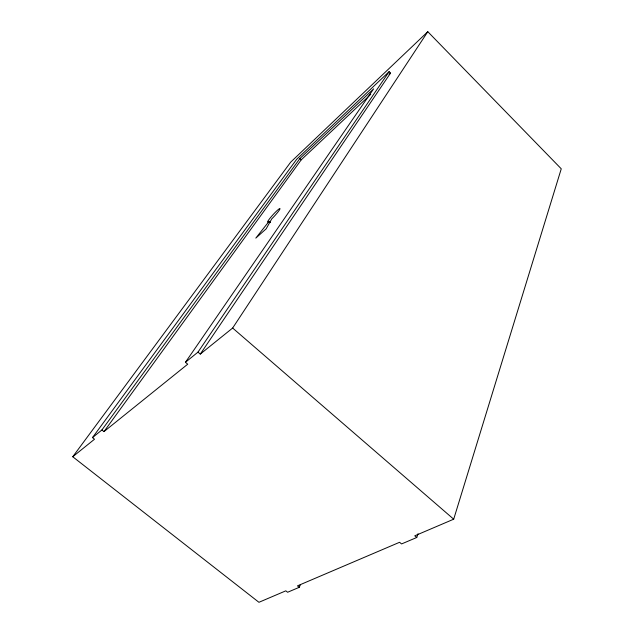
<?xml version="1.0" encoding="UTF-8"?>
<svg xmlns="http://www.w3.org/2000/svg" width="634" height="634" viewBox="0 0 634 634"><rect width="100%" height="100%" fill="white"/><g stroke="black" fill="none" stroke-linecap="round" stroke-linejoin="round"><path stroke-width="0.95" d="M418.028 533.741L416.76 537.497L414.763 535.809L453.698 519.191L561.256 168.81L427.799 31.7L290.689 162.153L72.744 456.749L258.941 602.3L285.815 590.833L287.614 592.259L299.272 587.314L300.453 584.588M72.744 456.749L94.521 439.219L92.485 437.611L101.915 429.963L103.976 431.611L187.719 364.201L185.445 362.291L197.974 352.139L200.281 354.089L232.646 328.04L427.799 31.7M200.281 354.089L390.536 73.084L389.11 71.666L296.664 159.308L92.485 437.611M197.974 352.139L389.11 71.666M185.445 362.291L373.648 88.839L299.874 158.571L101.915 429.963M103.976 431.611L301.221 159.839L370.779 94.308M269.085 221.314L255.803 238.115L266.145 228.85L271.74 218.912A9.13 0.999 -47.6 0 0 280.022 208.681A9.13 0.999 -47.6 0 0 271.677 216.21A9.13 0.999 -47.6 0 0 269.085 221.314L270.544 222.637M389.102 74.44L390.536 73.084M416.76 537.497L401.56 543.94L399.586 542.284L297.457 585.864L299.272 587.314M232.646 328.04L453.698 519.191M299.874 158.571L301.221 159.839"/></g></svg>
